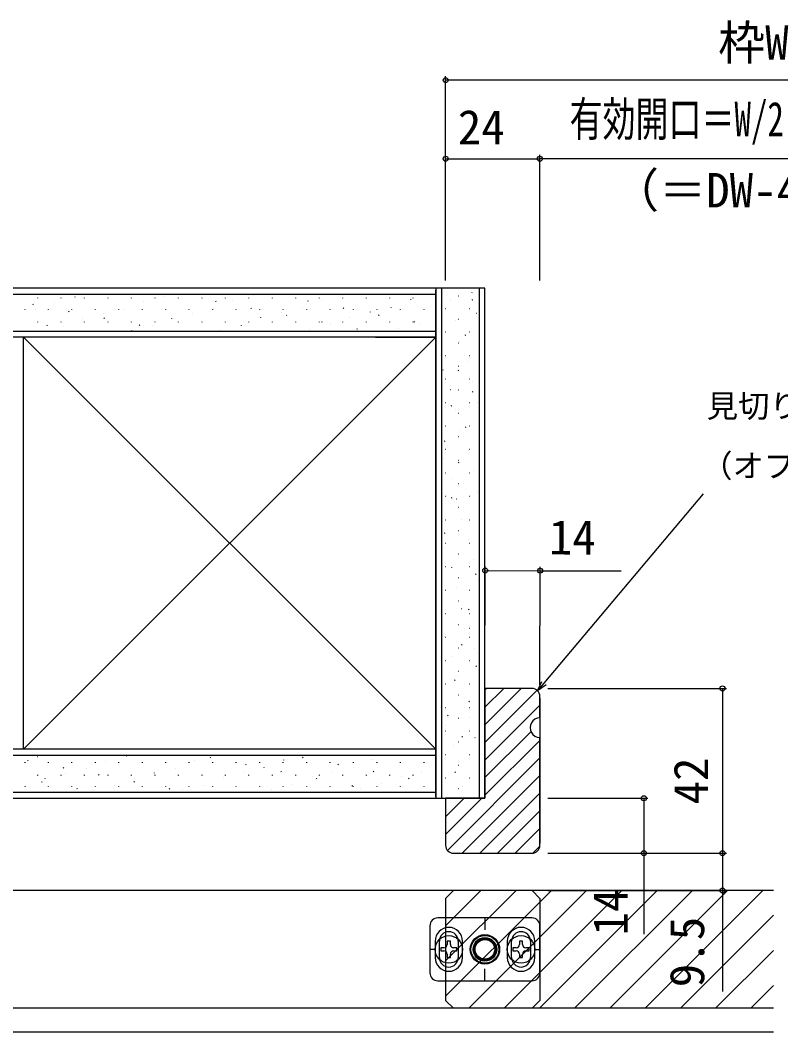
# Model space of a CAD drawing. Units: millimetres, scale not verified. Extents: x -525 to 525, y -784 to 780.
# Drawn here: x 118.6 to 312.3, y -642.7 to -384.9 of the extents above; entities that cross this region are included whole.
import ezdxf
from ezdxf.enums import TextEntityAlignment as Align

# ---------------------------------------------------------------- set-up
doc = ezdxf.new("R2010")
doc.units = ezdxf.units.MM
doc.header["$LTSCALE"] = 4
for name, color, linetype in [('0-4_YKK_12', 2, 'Continuous'), ('0-5_YKK_13', 4, 'Continuous'), ('0-7_YKK_D', 6, 'Continuous'), ('0-9_YSS_K', 3, 'Continuous'), ('0-A_YSS_KE', 3, 'Continuous')]:
    doc.layers.add(name, color=color, linetype=linetype)
doc.styles.add('ＭＳ ゴシック', font='')
doc.styles.get('ＭＳ ゴシック').set_extended_font_data('MS Gothic')

msp = doc.modelspace()

# ---------------------------------------------------------------- linework, layer by layer
at = {"layer": '0-4_YKK_12'}
for p, q in [((248.985, -606.668), (94.173, -606.668)), ((226.985, -608.668), (228.985, -606.668)), ((226.985, -615.643), (235.96, -606.668)), ((226.985, -624.623), (244.94, -606.668)), ((310.492, -606.668), (228.985, -606.668)), ((248.985, -606.668), (250.985, -608.668)), ((250.861, -636.668), (280.861, -606.668)), ((250.984, -609.604), (253.92, -606.668)), ((250.985, -618.584), (262.901, -606.668)), ((250.985, -627.564), (271.881, -606.668)), ((259.841, -636.668), (289.841, -606.668)), ((268.822, -636.668), (298.822, -606.668)), ((277.802, -636.668), (307.802, -606.668)), ((226.985, -608.668), (226.985, -634.668)), ((226.985, -633.603), (250.984, -609.604)), ((250.985, -608.668), (250.985, -634.668)), ((286.782, -636.668), (310.492, -612.959)), ((232.901, -636.668), (250.985, -618.584)), ((295.762, -636.668), (310.492, -621.939)), ((241.881, -636.668), (250.985, -627.564)), ((304.743, -636.668), (310.492, -630.919)), ((248.985, -636.668), (94.173, -636.668)), ((228.985, -636.668), (226.985, -634.668)), ((310.492, -636.668), (228.985, -636.668)), ((248.985, -636.668), (250.985, -634.668)), ((94.173, -642.672), (310.492, -642.672))]:
    msp.add_line(p, q, dxfattribs=at)
at = {"layer": '0-5_YKK_13'}
for p, q in [((222.985, -615.668), (222.985, -627.668)), ((248.985, -613.668), (224.985, -613.668)), ((236.985, -613.668), (236.985, -616.668)), ((250.985, -627.668), (250.985, -615.668)), ((224.285, -619.568), (224.285, -623.768)), ((225.385, -623.768), (225.385, -619.568)), ((230.185, -619.568), (230.185, -623.768)), ((231.285, -623.768), (231.285, -619.568)), ((242.685, -619.568), (242.685, -623.768)), ((243.785, -623.768), (243.785, -619.568)), ((248.585, -619.568), (248.585, -623.768)), ((249.685, -623.768), (249.685, -619.568)), ((224.285, -621.668), (222.985, -621.668)), ((229.015, -622.078), (229.835, -622.078)), ((247.415, -622.078), (248.235, -622.078)), ((249.685, -621.668), (250.985, -621.668)), ((236.985, -629.668), (236.985, -626.668)), ((224.985, -629.668), (248.985, -629.668))]:
    msp.add_line(p, q, dxfattribs=at)
for points in [[(226.555, -621.258), (225.735, -621.258), (225.735, -622.078), (226.555, -622.078)], [(228.195, -620.438), (228.195, -619.618), (227.375, -619.618), (227.375, -620.438)], [(229.835, -622.078), (229.835, -621.258), (229.015, -621.258)], [(244.955, -621.258), (244.135, -621.258), (244.135, -622.078), (244.955, -622.078)], [(246.595, -620.438), (246.595, -619.618), (245.775, -619.618), (245.775, -620.438)], [(248.235, -622.078), (248.235, -621.258), (247.415, -621.258)], [(227.375, -622.898), (227.375, -623.718), (228.195, -623.718), (228.195, -622.898)], [(245.775, -622.898), (245.775, -623.718), (246.595, -623.718), (246.595, -622.898)]]:
    msp.add_lwpolyline(points, dxfattribs=at)
for centre, radius in [((227.785, -621.668), 3.5), ((236.985, -621.668), 3.75), ((236.985, -621.668), 3.55), ((236.985, -621.668), 3), ((246.185, -621.668), 3.5), ((236.985, -621.668), 2.8), ((236.985, -621.668), 2.55), ((236.985, -621.668), 2.5)]:
    msp.add_circle(centre, radius, dxfattribs=at)
for centre, radius, start, end in [((224.985, -615.668), 2, 90, 180), ((227.785, -619.568), 3.5, 0, 180), ((246.185, -619.568), 3.5, 0, 180), ((248.985, -615.668), 2, 0, 90), ((227.785, -619.568), 2.4, 0, 180), ((246.185, -619.568), 2.4, 0, 180), ((226.555, -620.438), 0.82, 270, 0), ((229.015, -620.438), 0.82, 180, 270), ((244.955, -620.438), 0.82, 270, 0), ((247.415, -620.438), 0.82, 180, 270), ((227.785, -623.768), 3.5, 180, 0), ((227.785, -623.768), 2.4, 180, 0), ((226.555, -622.898), 0.82, 0, 90), ((229.015, -622.898), 0.82, 90, 180), ((246.185, -623.768), 3.5, 180, 0), ((246.185, -623.768), 2.4, 180, 0), ((244.955, -622.898), 0.82, 0, 90), ((247.415, -622.898), 0.82, 90, 180), ((224.985, -627.668), 2, 180, 270), ((248.985, -627.668), 2, 270, 0)]:
    msp.add_arc(centre, radius, start, end, dxfattribs=at)
at = {"layer": '0-7_YKK_D'}
for p, q in [((226.985, -451.172), (226.985, -399.172)), ((396.998, -400.172), (226.985, -400.172)), ((226.985, -451.172), (226.985, -419.172)), ((226.985, -420.172), (250.985, -420.172)), ((250.985, -451.172), (250.985, -419.172)), ((250.985, -451.172), (250.985, -419.172)), ((372.998, -420.172), (250.985, -420.172)), ((236.987, -554.172), (237.061, -524.131)), ((250.987, -554.206), (251.061, -524.165)), ((252.985, -555.172), (298.485, -555.172)), ((297.485, -555.172), (297.485, -597.172)), ((252.985, -583.172), (278.485, -583.172)), ((252.985, -597.172), (298.485, -597.172)), ((252.985, -597.172), (278.485, -597.172)), ((252.985, -597.172), (298.485, -597.172)), ((252.985, -606.668), (298.485, -606.668))]:
    msp.add_line(p, q, dxfattribs=at)
for points in [[(250.399, -555.758), (252.042, -553.807), (292.665, -505.575)], [(237.059, -525.131), (251.059, -525.165), (271.677, -525.216)], [(252.564, -554.247), (250.399, -555.758), (251.519, -553.367)], [(277.485, -583.172), (277.485, -597.172), (277.485, -617.79)], [(297.485, -597.172), (297.485, -606.668), (297.485, -632.377)]]:
    msp.add_lwpolyline(points, dxfattribs=at)
for centre in [(226.985, -400.172), (226.985, -420.172), (250.985, -420.172), (250.985, -420.172), (237.059, -525.131), (251.059, -525.165), (297.485, -555.172), (277.485, -583.172), (277.485, -597.172), (297.485, -597.172), (297.485, -597.172), (297.485, -606.668)]:
    msp.add_circle(centre, 0.637, dxfattribs=at)
at = {"layer": '0-9_YSS_K'}
for p, q in [((224.485, -582.672), (224.485, -453.672)), ((225.985, -583.172), (225.985, -453.172)), ((235.485, -453.172), (235.485, -583.172)), ((91.673, -454.672), (224.485, -454.672)), ((123.06, -455.734), (123.06, -455.634)), ((129.04, -455.734), (129.04, -455.634)), ((132.619, -455.428), (132.613, -455.409)), ((135.02, -455.734), (135.02, -455.634)), ((141, -455.734), (141, -455.634)), ((146.98, -455.734), (146.98, -455.634)), ((152.96, -455.734), (152.96, -455.634)), ((155.293, -455.275), (155.286, -455.256)), ((158.94, -455.734), (158.94, -455.634)), ((159.538, -454.868), (159.428, -454.701)), ((164.92, -455.734), (164.92, -455.634)), ((170.9, -455.734), (170.9, -455.634)), ((176.88, -455.734), (176.88, -455.634)), ((177.966, -455.121), (177.959, -455.102)), ((182.86, -455.734), (182.86, -455.634)), ((182.998, -454.796), (182.916, -454.672)), ((188.84, -455.734), (188.84, -455.634)), ((194.82, -455.734), (194.82, -455.634)), ((195.415, -456.26), (195.408, -456.241)), ((200.639, -454.968), (200.633, -454.949)), ((200.8, -455.734), (200.8, -455.634)), ((206.78, -455.734), (206.78, -455.634)), ((212.76, -455.734), (212.76, -455.634)), ((218.088, -456.107), (218.081, -456.088)), ((218.74, -455.734), (218.74, -455.634)), ((223.313, -454.815), (223.306, -454.796)), ((230.19, -455.124), (230.29, -455.124)), ((233.682, -454.318), (233.701, -454.311)), ((233.736, -456.132), (233.903, -456.022)), ((119.83, -458.584), (119.83, -458.484)), ((122.035, -457.397), (121.924, -457.231)), ((122.404, -458.672), (122.397, -458.653)), ((125.81, -458.584), (125.81, -458.484)), ((127.395, -456.72), (127.388, -456.701)), ((131.79, -458.584), (131.79, -458.484)), ((137.77, -458.584), (137.77, -458.484)), ((143.75, -458.584), (143.75, -458.484)), ((145.077, -458.518), (145.071, -458.5)), ((149.73, -458.584), (149.73, -458.484)), ((150.068, -456.567), (150.061, -456.548)), ((155.71, -458.584), (155.71, -458.484)), ((161.69, -458.584), (161.69, -458.484)), ((167.67, -458.584), (167.67, -458.484)), ((167.751, -458.365), (167.744, -458.346)), ((168.545, -456.636), (168.434, -456.47)), ((172.741, -456.413), (172.735, -456.394)), ((173.65, -458.584), (173.65, -458.484)), ((177.551, -458.405), (177.441, -458.238)), ((179.63, -458.584), (179.63, -458.484)), ((185.61, -458.584), (185.61, -458.484)), ((190.424, -458.212), (190.417, -458.193)), ((191.59, -458.584), (191.59, -458.484)), ((192.004, -456.564), (191.894, -456.398)), ((197.57, -458.584), (197.57, -458.484)), ((201.01, -458.333), (200.9, -458.167)), ((203.55, -458.584), (203.55, -458.484)), ((209.53, -458.584), (209.53, -458.484)), ((213.097, -458.059), (213.091, -458.04)), ((215.51, -458.584), (215.51, -458.484)), ((221.49, -458.584), (221.49, -458.484)), ((226.96, -458.354), (227.06, -458.354)), ((228.101, -456.294), (228.12, -456.287)), ((233.04, -458.354), (233.14, -458.354)), ((131.041, -459.166), (130.931, -458.999)), ((134.595, -461.008), (134.589, -460.989)), ((139.82, -459.716), (139.813, -459.697)), ((140.048, -460.935), (139.937, -460.768)), ((157.269, -460.855), (157.262, -460.836)), ((162.493, -459.563), (162.486, -459.544)), ((179.942, -460.702), (179.935, -460.683)), ((185.166, -459.41), (185.16, -459.391)), ((186.558, -460.174), (186.447, -460.007)), ((202.615, -460.548), (202.609, -460.529)), ((207.84, -459.256), (207.833, -459.237)), ((210.017, -460.102), (209.906, -459.935)), ((230.19, -461.104), (230.29, -461.104)), ((234.88, -459.576), (234.899, -459.569)), ((123.06, -461.814), (123.06, -461.714)), ((125.595, -462.776), (125.484, -462.609)), ((129.04, -461.814), (129.04, -461.714)), ((129.605, -462.96), (129.598, -462.941)), ((135.02, -461.814), (135.02, -461.714)), ((141, -461.814), (141, -461.714)), ((146.98, -461.814), (146.98, -461.714)), ((147.02, -464.005), (147.014, -463.986)), ((149.054, -462.704), (148.944, -462.537)), ((152.278, -462.807), (152.271, -462.788)), ((152.96, -461.814), (152.96, -461.714)), ((158.94, -461.814), (158.94, -461.714)), ((164.92, -461.814), (164.92, -461.714)), ((169.694, -463.851), (169.687, -463.832)), ((170.9, -461.814), (170.9, -461.714)), ((174.951, -462.654), (174.945, -462.635)), ((176.88, -461.814), (176.88, -461.714)), ((182.86, -461.814), (182.86, -461.714)), ((188.84, -461.814), (188.84, -461.714)), ((192.367, -463.698), (192.36, -463.679)), ((194.82, -461.814), (194.82, -461.714)), ((195.564, -461.943), (195.454, -461.776)), ((197.625, -462.5), (197.618, -462.481)), ((200.8, -461.814), (200.8, -461.714)), ((204.57, -463.712), (204.46, -463.545)), ((206.78, -461.814), (206.78, -461.714)), ((212.76, -461.814), (212.76, -461.714)), ((215.04, -463.545), (215.034, -463.526)), ((218.74, -461.814), (218.74, -461.714)), ((219.023, -461.871), (218.913, -461.704)), ((220.298, -462.347), (220.291, -462.328)), ((229.394, -461.518), (229.412, -461.512)), ((224.485, -464.172), (91.673, -464.172)), ((224.485, -465.672), (119.485, -570.672)), ((119.485, -465.672), (224.485, -570.672)), ((124.347, -464.158), (124.34, -464.139)), ((209.104, -465.672), (224.485, -465.672)), ((226.96, -464.334), (227.06, -464.334)), ((231.967, -465.139), (232.134, -465.029)), ((233.04, -464.334), (233.14, -464.334)), ((230.19, -467.084), (230.29, -467.084)), ((230.591, -466.776), (230.61, -466.77)), ((226.96, -470.314), (227.06, -470.314)), ((233.04, -470.314), (233.14, -470.314)), ((226.303, -473.977), (226.322, -473.97)), ((230.19, -473.064), (230.29, -473.064)), ((230.198, -474.145), (230.365, -474.035)), ((232.543, -471.767), (232.562, -471.76)), ((226.96, -476.294), (227.06, -476.294)), ((233.04, -476.294), (233.14, -476.294)), ((228.255, -478.967), (228.274, -478.961)), ((230.19, -479.044), (230.29, -479.044)), ((233.808, -479.592), (233.975, -479.481)), ((233.835, -476.991), (233.854, -476.985)), ((226.96, -482.274), (227.06, -482.274)), ((228.429, -483.152), (228.596, -483.041)), ((229.547, -484.192), (229.566, -484.185)), ((233.04, -482.274), (233.14, -482.274)), ((235.033, -482.249), (235.052, -482.242)), ((230.19, -485.024), (230.29, -485.024)), ((226.96, -488.254), (227.06, -488.254)), ((230.745, -489.45), (230.763, -489.443)), ((232.039, -488.598), (232.206, -488.488)), ((233.04, -488.254), (233.14, -488.254)), ((226.66, -492.158), (226.827, -492.048)), ((230.19, -491.004), (230.29, -491.004)), ((226.96, -494.234), (227.06, -494.234)), ((232.696, -494.44), (232.715, -494.434)), ((233.04, -494.234), (233.14, -494.234)), ((226.456, -496.65), (226.475, -496.643)), ((230.19, -496.984), (230.29, -496.984)), ((230.27, -497.604), (230.437, -497.494)), ((233.989, -499.665), (234.007, -499.658)), ((226.96, -500.214), (227.06, -500.214)), ((228.408, -501.641), (228.427, -501.634)), ((233.04, -500.214), (233.14, -500.214)), ((230.19, -502.964), (230.29, -502.964)), ((235.186, -504.922), (235.205, -504.916)), ((226.96, -506.194), (227.06, -506.194)), ((228.501, -506.611), (228.668, -506.5)), ((229.7, -506.865), (229.719, -506.858)), ((233.04, -506.194), (233.14, -506.194)), ((230.19, -508.944), (230.29, -508.944)), ((226.96, -512.174), (227.06, -512.174)), ((230.898, -512.123), (230.917, -512.116)), ((233.04, -512.174), (233.14, -512.174)), ((226.732, -515.617), (226.899, -515.507)), ((230.19, -514.924), (230.29, -514.924)), ((232.85, -517.114), (232.869, -517.107)), ((226.61, -519.323), (226.628, -519.317)), ((226.96, -518.154), (227.06, -518.154)), ((233.04, -518.154), (233.14, -518.154)), ((230.19, -520.904), (230.29, -520.904)), ((234.142, -522.338), (234.161, -522.331)), ((226.96, -524.134), (227.06, -524.134)), ((228.561, -524.314), (228.58, -524.307)), ((233.04, -524.134), (233.14, -524.134)), ((230.19, -526.884), (230.29, -526.884)), ((234.569, -526.102), (234.736, -525.991)), ((235.34, -527.596), (235.358, -527.589)), ((226.96, -530.114), (227.06, -530.114)), ((229.853, -529.538), (229.872, -529.532)), ((233.04, -530.114), (233.14, -530.114)), ((230.19, -532.864), (230.29, -532.864)), ((226.96, -536.094), (227.06, -536.094)), ((231.051, -534.796), (231.07, -534.79)), ((232.8, -535.108), (232.967, -534.998)), ((233.04, -536.094), (233.14, -536.094)), ((230.19, -538.844), (230.29, -538.844)), ((233.003, -539.787), (233.022, -539.78)), ((226.763, -541.997), (226.782, -541.99)), ((226.96, -542.074), (227.06, -542.074)), ((233.04, -542.074), (233.14, -542.074)), ((230.19, -544.824), (230.29, -544.824)), ((231.031, -544.114), (231.198, -544.004)), ((234.295, -545.011), (234.314, -545.005)), ((226.96, -548.054), (227.06, -548.054)), ((228.715, -546.987), (228.734, -546.981)), ((233.04, -548.054), (233.14, -548.054)), ((230.19, -550.804), (230.29, -550.804)), ((234.641, -549.561), (234.808, -549.45)), ((226.96, -554.034), (227.06, -554.034)), ((229.262, -553.121), (229.429, -553.01)), ((230.007, -552.212), (230.026, -552.205)), ((233.04, -554.034), (233.14, -554.034)), ((230.19, -556.784), (230.29, -556.784)), ((236.985, -555.463), (237.277, -555.172)), ((236.985, -559.954), (241.767, -555.172)), ((236.985, -564.444), (246.257, -555.172)), ((236.985, -568.934), (250.275, -555.644)), ((231.205, -557.47), (231.223, -557.463)), ((232.872, -558.567), (233.039, -558.457)), ((250.985, -557.672), (250.985, -594.672)), ((226.96, -560.014), (227.06, -560.014)), ((233.04, -560.014), (233.14, -560.014)), ((236.985, -573.424), (250.985, -559.424)), ((227.493, -562.127), (227.66, -562.017)), ((230.19, -562.764), (230.29, -562.764)), ((233.156, -562.46), (233.175, -562.454)), ((226.916, -564.67), (226.935, -564.663)), ((226.96, -565.994), (227.06, -565.994)), ((233.04, -565.994), (233.14, -565.994)), ((236.985, -577.914), (248.704, -566.195)), ((228.868, -569.661), (228.887, -569.654)), ((230.19, -568.744), (230.29, -568.744)), ((231.103, -567.574), (231.27, -567.463)), ((234.448, -567.685), (234.467, -567.678)), ((236.985, -582.404), (250.985, -568.404)), ((91.673, -572.172), (224.485, -572.172)), ((168.32, -572.288), (168.313, -572.269)), ((224.485, -570.672), (208.713, -570.672)), ((224.485, -570.672), (224.485, -583.172)), ((226.96, -571.974), (227.06, -571.974)), ((233.04, -571.974), (233.14, -571.974)), ((119.83, -574.104), (119.83, -574.004)), ((120.678, -573.731), (120.568, -573.564)), ((122.973, -572.594), (122.966, -572.575)), ((125.81, -574.104), (125.81, -574.004)), ((131.79, -574.104), (131.79, -574.004)), ((137.77, -574.104), (137.77, -574.004)), ((140.422, -573.733), (140.415, -573.714)), ((143.75, -574.104), (143.75, -574.004)), ((145.646, -572.441), (145.64, -572.422)), ((149.73, -574.104), (149.73, -574.004)), ((155.71, -574.104), (155.71, -574.004)), ((161.69, -574.104), (161.69, -574.004)), ((163.095, -573.58), (163.088, -573.561)), ((167.188, -572.97), (167.078, -572.803)), ((167.67, -574.104), (167.67, -574.004)), ((173.65, -574.104), (173.65, -574.004)), ((176.194, -574.739), (176.084, -574.572)), ((179.63, -574.104), (179.63, -574.004)), ((185.61, -574.104), (185.61, -574.004)), ((185.768, -573.426), (185.762, -573.408)), ((190.647, -572.898), (190.537, -572.731)), ((191.59, -574.104), (191.59, -574.004)), ((197.57, -574.104), (197.57, -574.004)), ((199.654, -574.667), (199.543, -574.5)), ((203.55, -574.104), (203.55, -574.004)), ((208.442, -573.273), (208.435, -573.254)), ((209.53, -574.104), (209.53, -574.004)), ((215.51, -574.104), (215.51, -574.004)), ((221.49, -574.104), (221.49, -574.004)), ((227.439, -596.44), (250.985, -572.894)), ((230.19, -574.724), (230.29, -574.724)), ((123.06, -577.334), (123.06, -577.234)), ((129.04, -577.334), (129.04, -577.234)), ((129.685, -575.5), (129.574, -575.333)), ((130.173, -576.883), (130.167, -576.864)), ((135.02, -577.334), (135.02, -577.234)), ((135.431, -575.685), (135.424, -575.666)), ((138.691, -577.269), (138.581, -577.102)), ((141, -577.334), (141, -577.234)), ((146.98, -577.334), (146.98, -577.234)), ((152.847, -576.729), (152.84, -576.711)), ((152.96, -577.334), (152.96, -577.234)), ((158.104, -575.532), (158.098, -575.513)), ((158.94, -577.334), (158.94, -577.234)), ((164.92, -577.334), (164.92, -577.234)), ((170.9, -577.334), (170.9, -577.234)), ((175.52, -576.576), (175.513, -576.557)), ((176.88, -577.334), (176.88, -577.234)), ((180.778, -575.378), (180.771, -575.359)), ((182.86, -577.334), (182.86, -577.234)), ((185.201, -576.508), (185.09, -576.341)), ((188.84, -577.334), (188.84, -577.234)), ((194.82, -577.334), (194.82, -577.234)), ((198.193, -576.423), (198.187, -576.404)), ((200.8, -577.334), (200.8, -577.234)), ((203.451, -575.225), (203.444, -575.206)), ((206.78, -577.334), (206.78, -577.234)), ((208.66, -576.436), (208.55, -576.269)), ((212.76, -577.334), (212.76, -577.234)), ((218.74, -577.334), (218.74, -577.234)), ((220.867, -576.269), (220.86, -576.251)), ((229.334, -576.58), (229.501, -576.47)), ((230.16, -574.885), (230.179, -574.878)), ((231.198, -597.172), (250.985, -577.384)), ((124.238, -579.109), (124.128, -578.943)), ((124.949, -578.175), (124.942, -578.156)), ((142.632, -579.973), (142.625, -579.954)), ((147.697, -579.037), (147.587, -578.871)), ((147.622, -578.021), (147.616, -578.003)), ((165.305, -579.82), (165.298, -579.801)), ((170.296, -577.868), (170.289, -577.849)), ((187.978, -579.667), (187.972, -579.648)), ((192.969, -577.715), (192.962, -577.696)), ((194.207, -578.276), (194.097, -578.11)), ((203.214, -580.045), (203.103, -579.878)), ((210.652, -579.513), (210.645, -579.495)), ((215.642, -577.562), (215.636, -577.543)), ((217.666, -578.204), (217.556, -578.038)), ((226.96, -577.954), (227.06, -577.954)), ((233.04, -577.954), (233.14, -577.954)), ((224.485, -581.672), (91.673, -581.672)), ((119.83, -580.184), (119.83, -580.084)), ((119.958, -580.127), (119.952, -580.108)), ((125.81, -580.184), (125.81, -580.084)), ((131.79, -580.184), (131.79, -580.084)), ((133.245, -580.878), (133.134, -580.711)), ((137.374, -581.171), (137.367, -581.152)), ((137.77, -580.184), (137.77, -580.084)), ((143.75, -580.184), (143.75, -580.084)), ((149.73, -580.184), (149.73, -580.084)), ((155.71, -580.184), (155.71, -580.084)), ((156.704, -580.806), (156.593, -580.639)), ((160.047, -581.018), (160.041, -580.999)), ((161.69, -580.184), (161.69, -580.084)), ((167.67, -580.184), (167.67, -580.084)), ((173.65, -580.184), (173.65, -580.084)), ((179.63, -580.184), (179.63, -580.084)), ((182.721, -580.865), (182.714, -580.846)), ((185.61, -580.184), (185.61, -580.084)), ((191.59, -580.184), (191.59, -580.084)), ((197.57, -580.184), (197.57, -580.084)), ((203.55, -580.184), (203.55, -580.084)), ((205.394, -580.711), (205.387, -580.692)), ((209.53, -580.184), (209.53, -580.084)), ((212.126, -581.672), (212.11, -581.647)), ((215.51, -580.184), (215.51, -580.084)), ((221.49, -580.184), (221.49, -580.084)), ((230.19, -580.704), (230.29, -580.704)), ((231.358, -580.143), (231.377, -580.136)), ((235.688, -597.172), (250.985, -581.875)), ((226.985, -583.424), (227.237, -583.172)), ((226.985, -587.914), (231.727, -583.172)), ((226.985, -592.404), (236.217, -583.172)), ((240.178, -597.172), (250.985, -586.365)), ((244.668, -597.172), (250.985, -590.855)), ((249.166, -597.164), (250.977, -595.353))]:
    msp.add_line(p, q, dxfattribs=at)
at = {"layer": '0-A_YSS_KE'}
for p, q in [((236.985, -453.172), (91.673, -453.172)), ((224.485, -453.172), (224.485, -465.672)), ((236.985, -583.172), (236.985, -453.172)), ((224.485, -465.672), (91.673, -465.672)), ((119.485, -570.672), (119.485, -465.672)), ((224.485, -465.672), (224.485, -583.172)), ((224.485, -570.672), (224.485, -465.672)), ((248.985, -555.172), (236.985, -555.172)), ((250.985, -562.672), (250.985, -557.172)), ((250.985, -595.172), (250.985, -567.672)), ((224.485, -570.672), (91.673, -570.672)), ((91.673, -583.172), (236.985, -583.172)), ((228.985, -597.172), (248.985, -597.172))]:
    msp.add_line(p, q, dxfattribs=at)
msp.add_lwpolyline([(236.985, -555.172), (236.985, -583.172), (226.985, -583.172), (226.985, -595.172)], dxfattribs=at)
for centre, radius, start, end in [((248.985, -557.172), 2, 0.00001, 89.99999), ((250.985, -565.172), 2.5, 89.99999, 270.00001), ((228.985, -595.172), 2, 180.00001, 269.99999), ((248.985, -595.172), 2, 270.00001, 359.99999)]:
    msp.add_arc(centre, radius, start, end, dxfattribs=at)

# ---------------------------------------------------------------- texts
at = {"layer": '0-7_YKK_D', "style": 'ＭＳ ゴシック'}
for s, height, p in [('枠W', 8.798, (296.378, -397.604)), ('24', 8.798, (230.087, -419.172)), ('（＝DW-49）', 8.798, (269.344, -435.24)), ('見切り材', 5.865, (293.483, -487.878)), ('（オプション）', 5.865, (292.074, -503.121))]:
    msp.add_text(s, height=height, dxfattribs=at).set_placement(p, align=Align.BOTTOM_LEFT)
at = {"layer": '0-7_YKK_D', "style": 'ＭＳ ゴシック', "width": 0.7}
msp.add_text('有効開口＝W/2－72', height=8.798, dxfattribs=at).set_placement((258.561, -417.104), align=Align.BOTTOM_LEFT)
at = {"layer": '0-7_YKK_D', "style": 'ＭＳ ゴシック'}
for s, rotation, p in [('14', 359.859, (253.271, -523.671)), ('42', 90, (296.485, -584.763)), ('14', 90, (275.985, -618.131)), ('9.5', 90, (295.485, -631.332))]:
    msp.add_text(s, height=8.798, rotation=rotation, dxfattribs=at).set_placement(p, align=Align.BOTTOM_LEFT)

doc.saveas('drawing.dxf')
